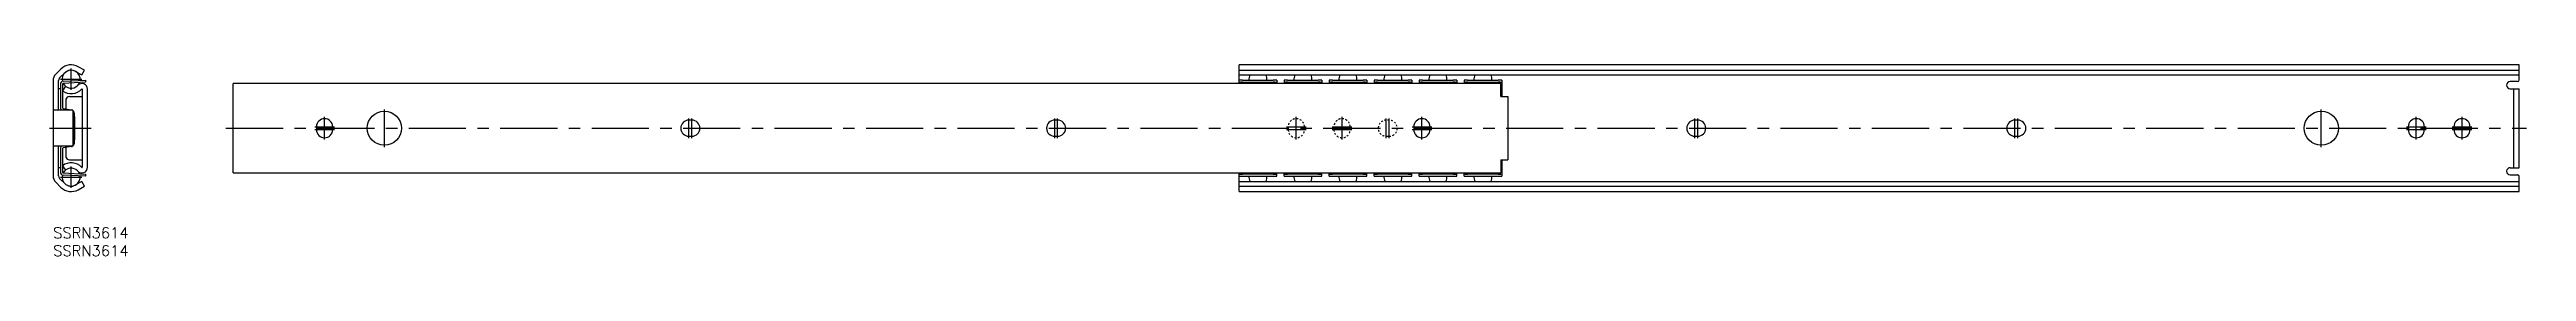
# Model space of a CAD drawing. Extents: x -1 to 687, y -8 to 45.
import ezdxf

# ---------------------------------------------------------------- set-up
doc = ezdxf.new("R2010")
doc.units = 0
doc.header["$LTSCALE"] = 0.5
doc.linetypes.add('CENTER', pattern=[50.8, 31.75, -6.35, 6.35, -6.35])
doc.linetypes.add('DASHED', pattern=[2, 1, -1])
for name, color, linetype in [('MSM_CENTER', 1, 'CENTER'), ('MSM_CONTINUOUS', 7, 'CONTINUOUS'), ('MSM_DASHED', 4, 'DASHED'), ('MSM_PART_NUMBER', 7, 'CONTINUOUS')]:
    doc.layers.add(name, color=color, linetype=linetype)
doc.styles.get("Standard").update_dxf_attribs({"font": 'txt.shx', "height": 3, "bigfont": 'bigfont.shx'})

# ---------------------------------------------------------------- blocks, each defined once
blk = doc.blocks.new('*U30')
at = {"layer": 'MSM_PART_NUMBER'}
blk.add_text('SSRN3614', height=3, dxfattribs=at).set_placement((0, -3))
blk = doc.blocks.new('*U31')
at = {"layer": 'MSM_PART_NUMBER'}
blk.add_text('SSRN3614', height=3, dxfattribs=at).set_placement((0, -8))

msp = doc.modelspace()

# ---------------------------------------------------------------- linework, layer by layer
at = {"layer": 'MSM_CENTER'}
for p, q in [((2, 41.3), (8, 41.3)), ((5, 38.3), (5, 44.31)), ((-1, 27.65), (10.55, 27.65)), ((48, 27.65), (687, 27.65)), ((72.65, 28.05), (78.15, 28.05)), ((75.4, 24.5), (75.4, 30.8)), ((92, 22.4), (92, 32.9)), ((176.6, 24.9), (176.6, 30.4)), ((177.4, 24.9), (177.4, 30.4)), ((278.2, 24.9), (278.2, 30.4)), ((279, 24.9), (279, 30.4)), ((342.55, 28.05), (348.05, 28.05)), ((345.3, 24.5), (345.3, 30.8)), ((355.25, 28.05), (360.75, 28.05)), ((358, 24.5), (358, 30.8)), ((370.3, 24.9), (370.3, 30.4)), ((371.1, 24.9), (371.1, 30.4)), ((377.45, 28.05), (382.95, 28.05)), ((380.2, 24.5), (380.2, 30.8)), ((456, 24.9), (456, 30.4)), ((456.8, 24.9), (456.8, 30.4)), ((544.9, 24.9), (544.9, 30.4)), ((545.7, 24.9), (545.7, 30.4)), ((630, 22.4), (630, 32.9)), ((653.65, 28.05), (659.15, 28.05)), ((656.4, 24.5), (656.4, 30.8)), ((666.35, 28.05), (671.85, 28.05)), ((669.1, 24.5), (669.1, 30.8)), ((72.65, 27.25), (78.15, 27.25)), ((342.55, 27.25), (348.05, 27.25)), ((355.25, 27.25), (360.75, 27.25)), ((377.45, 27.25), (382.95, 27.25)), ((653.65, 27.25), (659.15, 27.25)), ((666.35, 27.25), (671.85, 27.25)), ((2, 14), (8, 14)), ((5, 11), (5, 17))]:
    msp.add_line(p, q, dxfattribs=at)
at = {"layer": 'MSM_CONTINUOUS'}
for p, q in [((2.17, 44.13), (0.73, 42.7)), ((1.79, 41.64), (3.23, 43.07)), ((6.23, 43.48), (7.96, 42.5)), ((8.7, 43.81), (6.96, 44.79)), ((7.96, 42.5), (8.7, 43.81)), ((685, 45.3), (329.4, 45.3)), ((329.4, 40.1), (329.4, 45.3)), ((329.4, 43.81), (685, 43.81)), ((329.4, 42.5), (685, 42.5)), ((685, 41.15), (685, 45.3)), ((0, 40.93), (0, 14.38)), ((1.5, 32.65), (1.5, 40.93)), ((2, 38.65), (1.5, 38.65)), ((2, 39.93), (2, 33.33)), ((2.6, 39.93), (2.6, 33.33)), ((2.6, 38.65), (3, 38.65)), ((3.47, 39.33), (2.61, 38.1)), ((2.76, 40.73), (9, 41.05)), ((9, 40.45), (2.79, 40.13)), ((3.55, 35.77), (3.55, 33.01)), ((4.5, 36.45), (8.05, 36.45)), ((8.05, 38.53), (8.05, 16.77)), ((9, 41.05), (9, 40.45)), ((9.55, 16.77), (9.55, 38.53)), ((402.1, 40.1), (50, 40.1)), ((50, 15.2), (50, 40.1)), ((330.4, 41.05), (338.9, 41.05)), ((330.4, 40.45), (338.9, 40.45)), ((339.9, 41), (339.9, 40.1)), ((341.9, 41), (341.9, 40.1)), ((342.9, 41.05), (351.4, 41.05)), ((342.9, 40.45), (351.4, 40.45)), ((352.4, 41), (352.4, 40.1)), ((354.4, 41), (354.4, 40.1)), ((355.4, 41.05), (363.9, 41.05)), ((355.4, 40.45), (363.9, 40.45)), ((364.9, 41), (364.9, 40.1)), ((366.9, 41), (366.9, 40.1)), ((367.9, 41.05), (376.4, 41.05)), ((367.9, 40.45), (376.4, 40.45)), ((377.4, 41), (377.4, 40.1)), ((379.4, 41), (379.4, 40.1)), ((380.4, 41.05), (388.9, 41.05)), ((380.4, 40.45), (388.9, 40.45)), ((389.9, 41), (389.9, 40.1)), ((391.9, 41), (391.9, 40.1)), ((392.9, 41.05), (401.4, 41.05)), ((392.9, 40.45), (401.4, 40.45)), ((402.1, 36.45), (402.1, 40.1)), ((402.1, 36.45), (404.1, 36.45)), ((402.4, 41), (402.4, 36.45)), ((404.1, 36.45), (404.1, 18.85)), ((684.5, 40.65), (682.5, 40.65)), ((682.5, 38.65), (685, 38.65)), ((683.5, 16.65), (683.5, 38.65)), ((685, 16.65), (685, 38.65)), ((5.5, 32.65), (0, 32.65)), ((2.77, 33.13), (5.12, 32.76)), ((5.5, 32.65), (5.5, 22.65)), ((5.8, 31.97), (5.8, 23.34)), ((6, 24.56), (6, 30.74)), ((73.15, 28.05), (73.15, 27.25)), ((77.65, 27.25), (77.65, 28.05)), ((177.4, 29.9), (176.6, 29.9)), ((279, 29.9), (278.2, 29.9)), ((377.95, 28.05), (377.95, 27.25)), ((382.45, 27.25), (382.45, 28.05)), ((456.8, 29.9), (456, 29.9)), ((545.7, 29.9), (544.9, 29.9)), ((654.15, 28.05), (654.15, 27.25)), ((658.65, 27.25), (658.65, 28.05)), ((666.85, 28.05), (666.85, 27.25)), ((671.35, 27.25), (671.35, 28.05)), ((5.5, 22.65), (0, 22.65)), ((1.5, 14.38), (1.5, 22.65)), ((2, 21.98), (2, 15.38)), ((2.6, 21.98), (2.6, 15.38)), ((5.12, 22.55), (2.77, 22.18)), ((3.55, 22.3), (3.55, 19.54)), ((176.6, 25.4), (177.4, 25.4)), ((278.2, 25.4), (279, 25.4)), ((456, 25.4), (456.8, 25.4)), ((544.9, 25.4), (545.7, 25.4)), ((2, 16.65), (1.5, 16.65)), ((2.6, 16.65), (3, 16.65)), ((2.61, 17.21), (3.47, 15.98)), ((9, 14.25), (2.76, 14.58)), ((2.79, 15.18), (9, 14.85)), ((4.5, 18.85), (8.05, 18.85)), ((9, 14.85), (9, 14.25)), ((50, 15.2), (402.1, 15.2)), ((329.4, 10), (329.4, 15.2)), ((338.9, 14.85), (330.4, 14.85)), ((330.4, 14.25), (338.9, 14.25)), ((339.9, 14.31), (339.9, 15.2)), ((341.9, 14.31), (341.9, 15.2)), ((351.4, 14.85), (342.9, 14.85)), ((342.9, 14.25), (351.4, 14.25)), ((352.4, 14.31), (352.4, 15.2)), ((354.4, 14.31), (354.4, 15.2)), ((363.9, 14.85), (355.4, 14.85)), ((355.4, 14.25), (363.9, 14.25)), ((364.9, 14.31), (364.9, 15.2)), ((366.9, 14.31), (366.9, 15.2)), ((376.4, 14.85), (367.9, 14.85)), ((367.9, 14.25), (376.4, 14.25)), ((377.4, 14.31), (377.4, 15.2)), ((379.4, 14.31), (379.4, 15.2)), ((388.9, 14.85), (380.4, 14.85)), ((380.4, 14.25), (388.9, 14.25)), ((389.9, 14.31), (389.9, 15.2)), ((391.9, 14.31), (391.9, 15.2)), ((401.4, 14.85), (392.9, 14.85)), ((392.9, 14.25), (401.4, 14.25)), ((402.1, 18.85), (404.1, 18.85)), ((402.1, 18.85), (402.1, 15.2)), ((402.4, 18.85), (402.4, 14.31)), ((682.5, 16.65), (685, 16.65)), ((682.5, 14.65), (684.5, 14.65)), ((685, 10), (685, 14.15)), ((0.73, 12.61), (2.17, 11.17)), ((3.23, 12.24), (1.79, 13.67)), ((7.96, 12.81), (6.23, 11.83)), ((6.96, 10.52), (8.7, 11.5)), ((8.7, 11.5), (7.96, 12.81)), ((329.4, 12.81), (685, 12.81)), ((329.4, 11.5), (685, 11.5)), ((329.4, 10), (685, 10))]:
    msp.add_line(p, q, dxfattribs=at)
for centre in [(92, 27.65), (630, 27.65)]:
    msp.add_circle(centre, 4.75, dxfattribs=at)
for centre, radius, start, end in [((2.5, 40.93), 2.5, 134.96822, 180), ((2.5, 40.93), 1, 134.96822, 180), ((5, 41.3), 4, 60.58018, 134.96822), ((5, 41.3), 2.5, 352.42984, 194.0448), ((5, 41.3), 2.5, 60.58018, 134.96822), ((334.65, 41.3), 2.5, 151.35001, 185.73917), ((334.65, 41.3), 2.5, 354.26083, 28.64999), ((347.15, 41.3), 2.5, 151.35001, 185.73917), ((347.15, 41.3), 2.5, 354.26083, 28.64999), ((359.65, 41.3), 2.5, 151.35001, 185.73917), ((359.65, 41.3), 2.5, 354.26083, 28.64999), ((372.15, 41.3), 2.5, 151.35001, 185.73917), ((372.15, 41.3), 2.5, 354.26083, 28.64999), ((384.65, 41.3), 2.5, 151.35001, 185.73917), ((384.65, 41.3), 2.5, 354.26083, 28.64999), ((397.15, 41.3), 2.5, 151.35001, 185.73917), ((397.15, 41.3), 2.5, 354.26083, 28.64999), ((2.8, 39.93), 0.8, 92.98486, 180), ((2.8, 39.93), 0.2, 92.98486, 180), ((5, 41.3), 4, 233.31809, 317.29122), ((5, 41.3), 2.5, 208.02036, 315.89002), ((4.5, 35.45), 1, 90, 161.80513), ((7.98, 38.53), 1.57, 0, 139.00521), ((5, 41.3), 2.5, 318.29321, 337.94936), ((7.98, 38.53), 0.07, 0, 125.609), ((329.42, 40.98), 0.0277, 102.15381, 139.4357), ((329.42, 40.38), 0.0277, 102.15381, 139.4357), ((330.29, 32.39), 8.66, 89.24406, 95.76648), ((330.29, 31.79), 8.66, 89.24406, 95.76648), ((334.65, 19.08), 21.28, 83.89163, 96.10837), ((334.65, 41.3), 2.5, 205.07186, 208.6854), ((334.65, 41.3), 2.5, 331.3146, 334.92814), ((339.01, 32.39), 8.66, 84.23352, 90.75594), ((339.01, 31.79), 8.66, 84.23352, 90.75594), ((339.88, 40.98), 0.0277, 40.5643, 77.84619), ((339.88, 40.38), 0.0277, 40.5643, 77.84619), ((341.92, 40.98), 0.0277, 102.15381, 139.4357), ((341.92, 40.38), 0.0277, 102.15381, 139.4357), ((342.79, 32.39), 8.66, 89.24406, 95.76648), ((342.79, 31.79), 8.66, 89.24406, 95.76648), ((347.15, 19.08), 21.28, 83.89163, 96.10837), ((347.15, 41.3), 2.5, 205.07186, 208.6854), ((347.15, 41.3), 2.5, 331.3146, 334.92814), ((351.51, 32.39), 8.66, 84.23352, 90.75594), ((351.51, 31.79), 8.66, 84.23352, 90.75594), ((352.38, 40.98), 0.0277, 40.5643, 77.84619), ((352.38, 40.38), 0.0277, 40.5643, 77.84619), ((354.42, 40.98), 0.0277, 102.15381, 139.4357), ((354.42, 40.38), 0.0277, 102.15381, 139.4357), ((355.29, 32.39), 8.66, 89.24406, 95.76648), ((355.29, 31.79), 8.66, 89.24406, 95.76648), ((359.65, 19.08), 21.28, 83.89163, 96.10837), ((359.65, 41.3), 2.5, 205.07186, 208.6854), ((359.65, 41.3), 2.5, 331.3146, 334.92814), ((364.01, 32.39), 8.66, 84.23352, 90.75594), ((364.01, 31.79), 8.66, 84.23352, 90.75594), ((364.88, 40.98), 0.0277, 40.5643, 77.84619), ((364.88, 40.38), 0.0277, 40.5643, 77.84619), ((366.92, 40.98), 0.0277, 102.15381, 139.4357), ((366.92, 40.38), 0.0277, 102.15381, 139.4357), ((367.79, 32.39), 8.66, 89.24406, 95.76648), ((367.79, 31.79), 8.66, 89.24406, 95.76648), ((372.15, 19.08), 21.28, 83.89163, 96.10837), ((372.15, 41.3), 2.5, 205.07186, 208.6854), ((372.15, 41.3), 2.5, 331.3146, 334.92814), ((376.51, 32.39), 8.66, 84.23352, 90.75594), ((376.51, 31.79), 8.66, 84.23352, 90.75594), ((377.38, 40.98), 0.0277, 40.5643, 77.84619), ((377.38, 40.38), 0.0277, 40.5643, 77.84619), ((379.42, 40.98), 0.0277, 102.15381, 139.4357), ((379.42, 40.38), 0.0277, 102.15381, 139.4357), ((380.29, 32.39), 8.66, 89.24406, 95.76648), ((380.29, 31.79), 8.66, 89.24406, 95.76648), ((384.65, 19.08), 21.28, 83.89163, 96.10837), ((384.65, 41.3), 2.5, 205.07186, 208.6854), ((384.65, 41.3), 2.5, 331.3146, 334.92814), ((389.01, 32.39), 8.66, 84.23352, 90.75594), ((389.01, 31.79), 8.66, 84.23352, 90.75594), ((389.88, 40.98), 0.0277, 40.5643, 77.84619), ((389.88, 40.38), 0.0277, 40.5643, 77.84619), ((391.92, 40.98), 0.0277, 102.15381, 139.4357), ((391.92, 40.38), 0.0277, 102.15381, 139.4357), ((392.79, 32.39), 8.66, 89.24406, 95.76648), ((392.79, 31.79), 8.66, 89.24406, 95.76648), ((397.15, 19.08), 21.28, 83.89163, 96.10837), ((397.15, 41.3), 2.5, 205.07186, 208.6854), ((397.15, 41.3), 2.5, 331.3146, 334.92814), ((401.51, 32.39), 8.66, 84.23352, 90.75594), ((401.51, 31.79), 8.66, 84.23352, 90.75594), ((402.38, 40.98), 0.0277, 40.5643, 77.84619), ((402.38, 40.38), 0.0277, 40.5643, 77.84619), ((682.5, 39.65), 1, 90, 270), ((684.5, 41.15), 0.5, 270, 360), ((2.8, 33.33), 0.8, 180, 237.0316), ((2.8, 33.33), 0.2, 180, 261.11934), ((5, 31.97), 0.8, 58.85747, 81.11934), ((5, 31.97), 0.8, 0, 51.31781), ((5.5, 30.74), 0.5, 360, 53.1301), ((75.4, 28.05), 2.25, 0, 180), ((176.6, 27.65), 2.25, 90, 270), ((177.4, 27.65), 2.25, 270, 90), ((278.2, 27.65), 2.25, 90, 270), ((279, 27.65), 2.25, 270, 90), ((380.2, 28.05), 2.25, 0, 180), ((456, 27.65), 2.25, 90, 270), ((456.8, 27.65), 2.25, 270, 90), ((544.9, 27.65), 2.25, 90, 270), ((545.7, 27.65), 2.25, 270, 90), ((656.4, 28.05), 2.25, 0, 180), ((669.1, 28.05), 2.25, 0, 180), ((2.8, 21.98), 0.8, 122.9684, 180), ((2.8, 21.98), 0.2, 98.88066, 180), ((5, 23.34), 0.8, 278.88066, 301.14253), ((5, 23.34), 0.8, 308.68219, 360), ((5.5, 24.56), 0.5, 306.8699, 0), ((75.4, 27.25), 2.25, 180, 360), ((380.2, 27.25), 2.25, 180, 0), ((656.4, 27.25), 2.25, 180, 0), ((669.1, 27.25), 2.25, 180, 0), ((2.5, 14.38), 2.5, 180, 225.03178), ((2.5, 14.38), 1, 180, 225.03178), ((2.8, 15.38), 0.8, 180, 267.01514), ((5, 14), 2.5, 165.95513, 7.57016), ((2.8, 15.38), 0.2, 180, 267.01514), ((5, 14), 4, 42.70878, 126.68191), ((5, 14), 2.5, 44.10999, 151.97963), ((4.5, 19.85), 1, 198.19487, 270), ((7.98, 16.77), 1.57, 220.99479, 0), ((5, 14), 2.5, 22.05064, 41.70679), ((7.98, 16.77), 0.07, 234.391, 360), ((329.42, 14.92), 0.0277, 220.5643, 257.84619), ((329.42, 14.32), 0.0277, 220.5643, 257.84619), ((330.29, 23.52), 8.66, 264.23352, 270.75594), ((330.29, 22.92), 8.66, 264.23352, 270.75594), ((334.65, 14), 2.5, 174.26083, 208.64999), ((334.65, 14), 2.5, 151.3146, 154.92814), ((334.65, 36.22), 21.28, 263.89163, 276.10837), ((334.65, 14), 2.5, 25.07186, 28.6854), ((334.65, 14), 2.5, 331.35001, 5.73917), ((339.01, 23.52), 8.66, 269.24406, 275.76648), ((339.01, 22.92), 8.66, 269.24406, 275.76648), ((339.88, 14.92), 0.0277, 282.15381, 319.4357), ((339.88, 14.32), 0.0277, 282.15381, 319.4357), ((341.92, 14.92), 0.0277, 220.5643, 257.84619), ((341.92, 14.32), 0.0277, 220.5643, 257.84619), ((342.79, 23.52), 8.66, 264.23352, 270.75594), ((342.79, 22.92), 8.66, 264.23352, 270.75594), ((347.15, 14), 2.5, 174.26083, 208.64999), ((347.15, 14), 2.5, 151.3146, 154.92814), ((347.15, 36.22), 21.28, 263.89163, 276.10837), ((347.15, 14), 2.5, 25.07186, 28.6854), ((347.15, 14), 2.5, 331.35001, 5.73917), ((351.51, 23.52), 8.66, 269.24406, 275.76648), ((351.51, 22.92), 8.66, 269.24406, 275.76648), ((352.38, 14.92), 0.0277, 282.15381, 319.4357), ((352.38, 14.32), 0.0277, 282.15381, 319.4357), ((354.42, 14.92), 0.0277, 220.5643, 257.84619), ((354.42, 14.32), 0.0277, 220.5643, 257.84619), ((355.29, 23.52), 8.66, 264.23352, 270.75594), ((355.29, 22.92), 8.66, 264.23352, 270.75594), ((359.65, 14), 2.5, 174.26083, 208.64999), ((359.65, 14), 2.5, 151.3146, 154.92814), ((359.65, 36.22), 21.28, 263.89163, 276.10837), ((359.65, 14), 2.5, 25.07186, 28.6854), ((359.65, 14), 2.5, 331.35001, 5.73917), ((364.01, 23.52), 8.66, 269.24406, 275.76648), ((364.01, 22.92), 8.66, 269.24406, 275.76648), ((364.88, 14.92), 0.0277, 282.15381, 319.4357), ((364.88, 14.32), 0.0277, 282.15381, 319.4357), ((366.92, 14.92), 0.0277, 220.5643, 257.84619), ((366.92, 14.32), 0.0277, 220.5643, 257.84619), ((367.79, 23.52), 8.66, 264.23352, 270.75594), ((367.79, 22.92), 8.66, 264.23352, 270.75594), ((372.15, 14), 2.5, 174.26083, 208.64999), ((372.15, 14), 2.5, 151.3146, 154.92814), ((372.15, 36.22), 21.28, 263.89163, 276.10837), ((372.15, 14), 2.5, 25.07186, 28.6854), ((372.15, 14), 2.5, 331.35001, 5.73917), ((376.51, 23.52), 8.66, 269.24406, 275.76648), ((376.51, 22.92), 8.66, 269.24406, 275.76648), ((377.38, 14.92), 0.0277, 282.15381, 319.4357), ((377.38, 14.32), 0.0277, 282.15381, 319.4357), ((379.42, 14.92), 0.0277, 220.5643, 257.84619), ((379.42, 14.32), 0.0277, 220.5643, 257.84619), ((380.29, 23.52), 8.66, 264.23352, 270.75594), ((380.29, 22.92), 8.66, 264.23352, 270.75594), ((384.65, 14), 2.5, 174.26083, 208.64999), ((384.65, 14), 2.5, 151.3146, 154.92814), ((384.65, 36.22), 21.28, 263.89163, 276.10837), ((384.65, 14), 2.5, 25.07186, 28.6854), ((384.65, 14), 2.5, 331.35001, 5.73917), ((389.01, 23.52), 8.66, 269.24406, 275.76648), ((389.01, 22.92), 8.66, 269.24406, 275.76648), ((389.88, 14.92), 0.0277, 282.15381, 319.4357), ((389.88, 14.32), 0.0277, 282.15381, 319.4357), ((391.92, 14.92), 0.0277, 220.5643, 257.84619), ((391.92, 14.32), 0.0277, 220.5643, 257.84619), ((392.79, 23.52), 8.66, 264.23352, 270.75594), ((392.79, 22.92), 8.66, 264.23352, 270.75594), ((397.15, 14), 2.5, 174.26083, 208.64999), ((397.15, 14), 2.5, 151.3146, 154.92814), ((397.15, 36.22), 21.28, 263.89163, 276.10837), ((397.15, 14), 2.5, 25.07186, 28.6854), ((397.15, 14), 2.5, 331.35001, 5.73917), ((401.51, 23.52), 8.66, 269.24406, 275.76648), ((401.51, 22.92), 8.66, 269.24406, 275.76648), ((402.38, 14.92), 0.0277, 282.15381, 319.4357), ((402.38, 14.32), 0.0277, 282.15381, 319.4357), ((682.5, 15.65), 1, 90, 270), ((684.5, 14.15), 0.5, 360, 90), ((5, 14), 4, 225.03178, 299.41982), ((5, 14), 2.5, 225.03178, 299.41982)]:
    msp.add_arc(centre, radius, start, end, dxfattribs=at)
at = {"layer": 'MSM_DASHED'}
for p, q in [((343.05, 28.05), (343.05, 27.25)), ((347.55, 27.25), (347.55, 28.05)), ((355.75, 28.05), (355.75, 27.25)), ((360.25, 27.25), (360.25, 28.05)), ((371.1, 29.9), (370.3, 29.9)), ((370.3, 25.4), (371.1, 25.4))]:
    msp.add_line(p, q, dxfattribs=at)
for centre, start, end in [((345.3, 28.05), 0, 180), ((358, 28.05), 0, 180.00002), ((370.3, 27.65), 90, 270), ((371.1, 27.65), 270, 90), ((345.3, 27.25), 180, 0), ((358, 27.25), 180, 359.99998)]:
    msp.add_arc(centre, 2.25, start, end, dxfattribs=at)

# ---------------------------------------------------------------- block references
at = {"layer": 'MSM_CONTINUOUS'}
for name in ['*U30', '*U31']:
    msp.add_blockref(name, (0, 0), dxfattribs=at)

doc.saveas('drawing.dxf')
